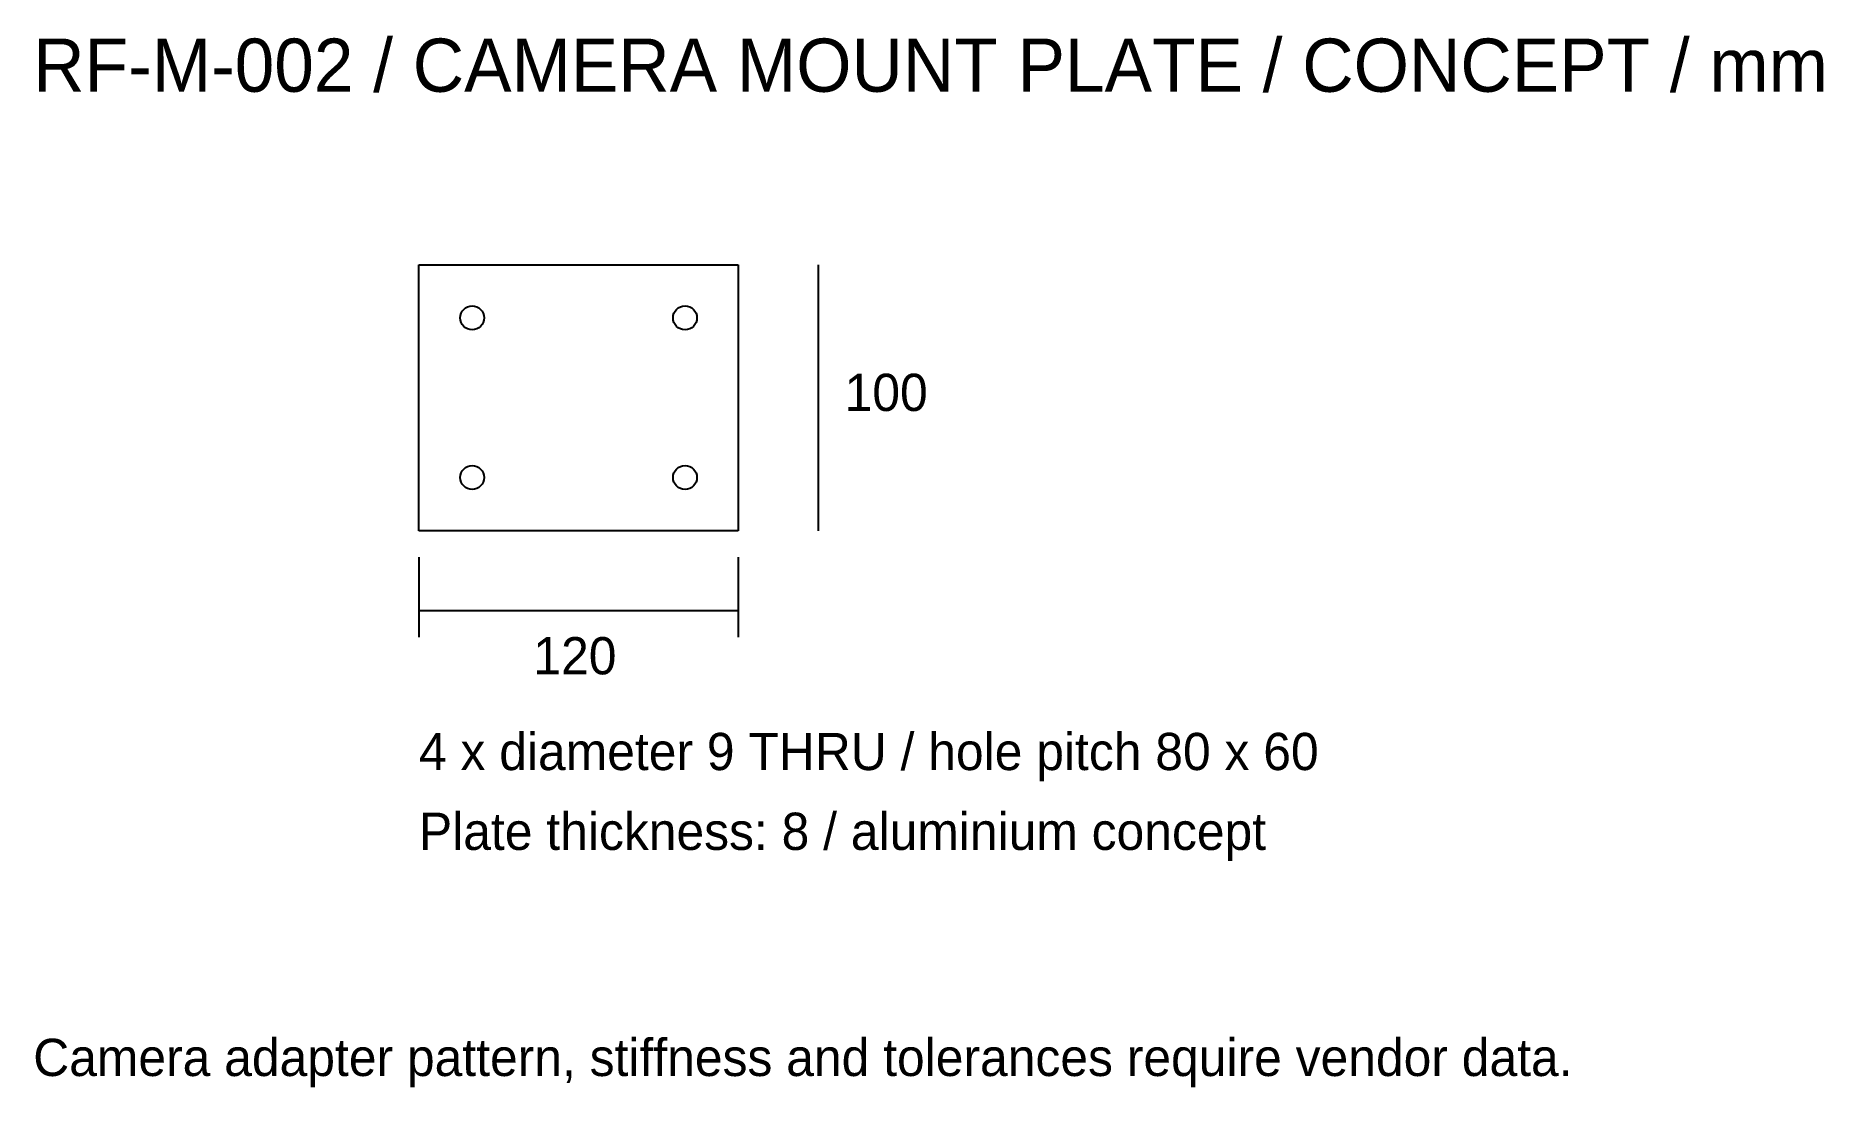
# Model space of a CAD drawing. Extents: x 36 to 708, y 51 to 446.
import ezdxf

# ---------------------------------------------------------------- set-up
doc = ezdxf.new("R2010")
doc.units = 0

msp = doc.modelspace()

# ---------------------------------------------------------------- linework, layer by layer
for p, q in [((180, 360), (300, 360)), ((180, 260), (180, 360)), ((300, 360), (300, 260)), ((330, 360), (330, 260)), ((300, 260), (180, 260)), ((180, 250), (180, 220)), ((300, 250), (300, 220)), ((180, 230), (300, 230))]:
    msp.add_line(p, q)
for centre in [(200, 340), (280, 340), (200, 280), (280, 280)]:
    msp.add_circle(centre, 4.5)

# ---------------------------------------------------------------- texts
at = {"layer": 'NOTES'}
for s, height, p in [('RF-M-002 / CAMERA MOUNT PLATE / CONCEPT / mm', 20, (35, 425)), ('100', 14, (340, 305)), ('120', 14, (223, 206)), ('4 x diameter 9 THRU / hole pitch 80 x 60', 14, (180, 170)), ('Plate thickness: 8 / aluminium concept', 14, (180, 140)), ('Camera adapter pattern, stiffness and tolerances require vendor data.', 14, (35, 55))]:
    msp.add_text(s, height=height, dxfattribs=at).set_placement(p)

doc.saveas('drawing.dxf')
